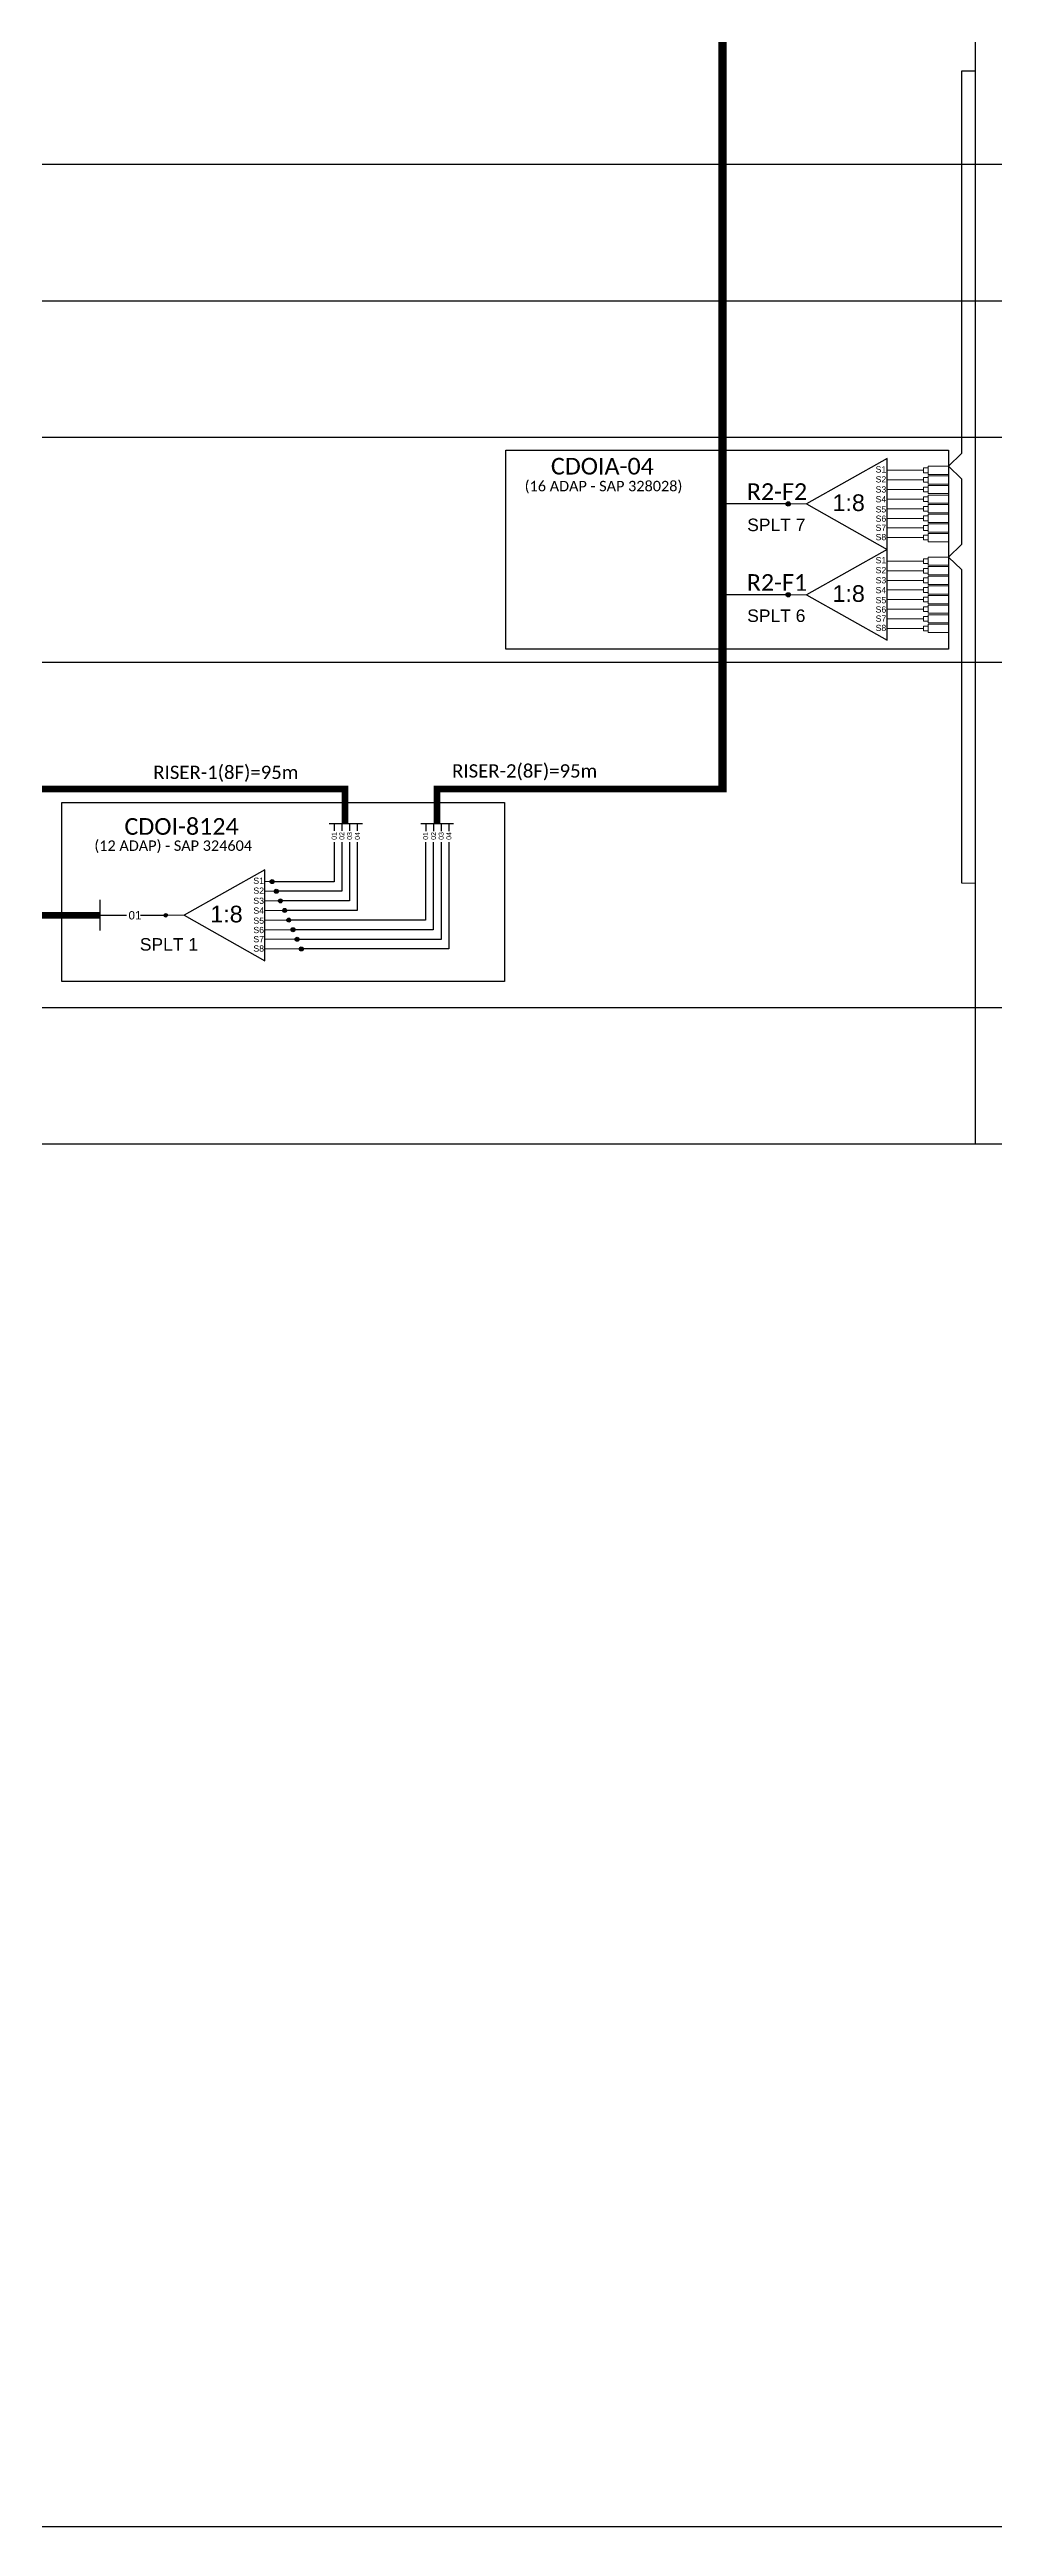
# Model space of a CAD drawing. Header units: metres. Extents: x -1286 to 461, y -500 to 94.
# Drawn here: x 190.9 to 304.3, y -499.8 to -202.6 of the extents above; entities that cross this region are included whole.
import ezdxf
from ezdxf.enums import TextEntityAlignment as Align

# ---------------------------------------------------------------- set-up
doc = ezdxf.new("R2010")
doc.units = ezdxf.units.M
doc.styles.add('ARIAL', font='arial.ttf')
doc.styles.add('WMF-Calibri0', font='calibri.ttf')

# ---------------------------------------------------------------- blocks, each defined once
blk = doc.blocks.new('SPLT_1-8_SC-APC')
at = {"color": 1}
blk.add_lwpolyline([(-7.37, -2.1), (-17.04, -7.55), (-7.37, -13), (-7.37, -2.1)], dxfattribs=at)
at = {"color": 3, "lineweight": 0}
for points in [[(-2.99, -3.51), (-7.37, -3.51)], [(-7.37, -4.66), (-2.99, -4.66)], [(-7.37, -5.82), (-2.99, -5.82)], [(-2.41, -3.02), (-2.41, -4)], [(-2.41, -3.02), (0, -3.02)], [(-2.41, -4), (0, -4)], [(-2.41, -4.17), (-2.41, -5.16)], [(-2.41, -4.17), (0, -4.17)], [(-2.41, -5.16), (0, -5.16)], [(-2.41, -5.32), (-2.41, -6.31)], [(-2.41, -5.32), (0, -5.32)], [(-7.37, -6.97), (-2.99, -6.97)], [(-7.37, -8.12), (-2.99, -8.12)], [(-2.41, -6.31), (0, -6.31)], [(-2.41, -6.48), (-2.41, -7.46)], [(-2.41, -6.48), (0, -6.48)], [(-2.41, -7.46), (0, -7.46)], [(-2.41, -7.63), (-2.41, -8.62)], [(-2.41, -7.63), (0, -7.63)], [(-2.41, -8.62), (0, -8.62)], [(-2.41, -8.78), (-2.41, -9.77)], [(-2.41, -8.78), (0, -8.78)], [(-7.37, -9.28), (-2.99, -9.28)], [(-7.37, -10.43), (-2.99, -10.43)], [(-7.37, -11.58), (-2.99, -11.58)], [(-2.41, -9.77), (0, -9.77)], [(-2.41, -9.94), (-2.41, -10.92)], [(-2.41, -9.94), (0, -9.94)], [(-2.41, -10.92), (0, -10.92)], [(-2.41, -11.09), (-2.41, -12.08)], [(-2.41, -11.09), (0, -11.09)], [(-2.41, -12.08), (0, -12.08)]]:
    blk.add_lwpolyline(points, dxfattribs=at)
for points in [[(-2.99, -3.22), (-2.41, -3.22), (-2.41, -3.8), (-2.99, -3.8)], [(-2.99, -4.38), (-2.41, -4.38), (-2.41, -4.95), (-2.99, -4.95)], [(-2.99, -5.53), (-2.41, -5.53), (-2.41, -6.1), (-2.99, -6.1)], [(-2.99, -6.68), (-2.41, -6.68), (-2.41, -7.26), (-2.99, -7.26)], [(-2.99, -7.84), (-2.41, -7.84), (-2.41, -8.41), (-2.99, -8.41)], [(-2.99, -8.99), (-2.41, -8.99), (-2.41, -9.56), (-2.99, -9.56)], [(-2.99, -10.14), (-2.41, -10.14), (-2.41, -10.72), (-2.99, -10.72)], [(-2.99, -11.3), (-2.41, -11.3), (-2.41, -11.87), (-2.99, -11.87)]]:
    blk.add_lwpolyline(points, close=True, dxfattribs=at)
at = {"color": 1, "lineweight": 0}
blk.add_lwpolyline([(-17.04, -7.55), (-19.26, -7.55)], dxfattribs=at)
at = {"color": 1, "style": 'ARIAL'}
for s, height, p in [('S1', 0.75, (-8.74, -3.78)), ('S2', 0.75, (-8.74, -4.97)), ('S3', 0.75, (-8.74, -6.18)), ('1:8', 2, (-13.91, -8.4)), ('S4', 0.75, (-8.74, -7.36)), ('S5', 0.75, (-8.74, -8.57)), ('S6', 0.75, (-8.74, -9.69)), ('S7', 0.75, (-8.74, -10.78)), ('S8', 0.75, (-8.74, -11.9))]:
    blk.add_text(s, height=height, dxfattribs=at).set_placement(p)
blk = doc.blocks.new('SPLT_1-8_DIV_DIR')
h = blk.add_hatch(color=3)
h.dxf.hatch_style = 1
edge = h.paths.add_edge_path()
edge.add_arc((12.77, 4.04), 0.242, 0, 360)
h = blk.add_hatch(color=3)
h.dxf.hatch_style = 1
edge = h.paths.add_edge_path()
edge.add_arc((13.27, 2.88), 0.242, 0, 360)
h = blk.add_hatch(color=3)
h.dxf.hatch_style = 1
edge = h.paths.add_edge_path()
edge.add_arc((13.77, 1.73), 0.242, 0, 360)
h = blk.add_hatch(color=3)
h.dxf.hatch_style = 1
edge = h.paths.add_edge_path()
edge.add_arc((14.27, 0.58), 0.242, 0, 360)
h = blk.add_hatch(color=3)
h.dxf.hatch_style = 1
edge = h.paths.add_edge_path()
edge.add_arc((14.77, -0.58), 0.242, 0, 360)
h = blk.add_hatch(color=3)
h.dxf.hatch_style = 1
edge = h.paths.add_edge_path()
edge.add_arc((15.27, -1.73), 0.242, 0, 360)
h = blk.add_hatch(color=3)
h.dxf.hatch_style = 1
edge = h.paths.add_edge_path()
edge.add_arc((15.77, -2.88), 0.242, 0, 360)
h = blk.add_hatch(color=3)
h.dxf.hatch_style = 1
edge = h.paths.add_edge_path()
edge.add_arc((16.27, -4.04), 0.242, 0, 360)
at = {"color": 1}
blk.add_lwpolyline([(11.89, 5.45), (2.22, 0), (11.89, -5.45), (11.89, 5.45)], dxfattribs=at)
at = {"color": 7, "lineweight": 0}
for points in [[(12.77, 4.04), (11.89, 4.04)], [(11.89, 2.88), (13.27, 2.88)], [(11.89, 1.73), (13.77, 1.73)], [(11.89, 0.58), (14.27, 0.58)], [(11.89, -0.58), (14.77, -0.58)], [(11.89, -1.73), (15.27, -1.73)], [(11.89, -2.88), (15.77, -2.88)], [(11.89, -4.04), (16.27, -4.04)]]:
    blk.add_lwpolyline(points, dxfattribs=at)
at = {"color": 1, "lineweight": 0}
blk.add_lwpolyline([(2.22, 0), (0, 0)], dxfattribs=at)
at = {"color": 3}
for centre in [(12.77, 4.04), (13.27, 2.88), (13.77, 1.73), (14.27, 0.58), (14.77, -0.58), (15.27, -1.73), (15.77, -2.88), (16.27, -4.04)]:
    blk.add_circle(centre, 0.242, dxfattribs=at)
at = {"color": 1, "style": 'ARIAL'}
for s, height, p in [('S1', 0.75, (10.52, 3.77)), ('S2', 0.75, (10.52, 2.58)), ('1:8', 2, (5.35, -0.85)), ('S3', 0.75, (10.52, 1.37)), ('S4', 0.75, (10.52, 0.19)), ('S5', 0.75, (10.52, -1.02)), ('S6', 0.75, (10.52, -2.14)), ('S7', 0.75, (10.52, -3.24)), ('S8', 0.75, (10.52, -4.36))]:
    blk.add_text(s, height=height, dxfattribs=at).set_placement(p)

msp = doc.modelspace()

# ---------------------------------------------------------------- hatches: boundary and pattern name
h = msp.add_hatch(color=3)
h.dxf.hatch_style = 1
edge = h.paths.add_edge_path()
edge.add_arc((279.54, -257.16), 0.256, 0, 360)
h = msp.add_hatch(color=3)
h.dxf.hatch_style = 1
edge = h.paths.add_edge_path()
edge.add_arc((279.54, -268.06), 0.256, 0, 360)
h = msp.add_hatch(color=3)
h.dxf.hatch_style = 1
edge = h.paths.add_edge_path()
edge.add_arc((204.84, -306.51), 0.205, 0, 360)

# ---------------------------------------------------------------- linework, layer by layer
msp.add_lwpolyline([(-380.32, -499.81), (460.68, -499.81), (460.68, 94.19), (-380.32, 94.19)], close=True)
for points in [[(302, -57.85), (302, -333.94)], [(66.26, -216.41), (343.59, -216.41)], [(66.26, -232.78), (343.59, -232.78)], [(66.26, -249.16), (343.59, -249.16)], [(66.26, -276.13), (343.59, -276.13)], [(66.26, -317.57), (343.59, -317.57)], [(66.26, -333.94), (343.59, -333.94)]]:
    msp.add_lwpolyline(points)
at = {"color": 5}
msp.add_lwpolyline([(226.37, -295.51, 0.8, 0.8, 0), (226.37, -291.35, 0.8, 0.8, 0), (161.57, -291.35, 1, 1, 0), (161.57, -117.14, 1, 1, 0)], format="xyseb", dxfattribs=at)
at = {"color": 6}
msp.add_lwpolyline([(237.41, -295.51, 0.8, 0.8, 0), (237.41, -291.34, 0.8, 0.8, 0), (271.67, -291.34, 1, 1, 0), (271.67, -117.13, 1, 1, 0)], format="xyseb", dxfattribs=at)
at = {"color": 3}
for points in [[(302, -205.25), (300.35, -205.25), (300.34, -251.12), (298.77, -252.63), (300.34, -254.14), (300.34, -262.02), (298.77, -263.53), (300.34, -265.04), (300.34, -302.63), (301.99, -302.64)], [(196.99, -306.51), (200.15, -306.51)], [(201.82, -306.51), (204.84, -306.51)]]:
    msp.add_lwpolyline(points, dxfattribs=at)
at = {"color": 1}
for points in [[(245.67, -250.7), (298.8, -250.7), (298.8, -274.6), (245.67, -274.6)], [(192.36, -292.97), (245.49, -292.97), (245.49, -314.44), (192.36, -314.44)]]:
    msp.add_lwpolyline(points, close=True, dxfattribs=at)
at = {"color": 6}
for points in [[(279.51, -257.16), (271.67, -257.16)], [(279.51, -268.06), (271.67, -268.06)], [(235.44, -295.51), (239.39, -295.51)], [(236.04, -295.51), (236.04, -296.41)], [(236.96, -295.51), (236.96, -296.41)], [(237.89, -295.51), (237.89, -296.41)], [(238.81, -295.51), (238.81, -296.41)], [(236.03, -297.74), (236.03, -307.09), (219.61, -307.09)], [(236.95, -297.74), (236.95, -308.25), (220.01, -308.25)], [(237.88, -297.74), (237.88, -309.4), (220.41, -309.4)], [(238.81, -297.74), (238.81, -310.55), (221.35, -310.55)]]:
    msp.add_lwpolyline(points, dxfattribs=at)
at = {"color": 5}
for points in [[(224.45, -295.51), (228.46, -295.51)], [(225.05, -295.51), (225.05, -296.39)], [(225.97, -295.51), (225.97, -296.39)], [(226.9, -295.51), (226.9, -296.39)], [(227.83, -295.51), (227.83, -296.39)], [(225.05, -297.72), (225.05, -302.48), (217.61, -302.48)], [(225.97, -297.72), (225.97, -303.63), (218.01, -303.63)], [(226.9, -297.72), (226.9, -304.78), (218.41, -304.78)], [(227.82, -297.72), (227.82, -305.93), (219.33, -305.93)]]:
    msp.add_lwpolyline(points, dxfattribs=at)
at = {"color": 1}
msp.add_lwpolyline([(196.99, -308.35), (196.99, -304.67)], dxfattribs=at)
at = {"color": 1, "const_width": 0.8}
msp.add_lwpolyline([(145.75, -306.51), (196.99, -306.51)], dxfattribs=at)
at = {"color": 3}
for centre, radius in [((279.54, -257.16), 0.256), ((279.54, -268.06), 0.256), ((204.84, -306.51), 0.205)]:
    msp.add_circle(centre, radius, dxfattribs=at)

# ---------------------------------------------------------------- block references
for p in [(298.77, -249.61), (298.77, -260.51)]:
    msp.add_blockref('SPLT_1-8_SC-APC', p, dxfattribs=at)
msp.add_blockref('SPLT_1-8_DIV_DIR', (204.84, -306.51))

# ---------------------------------------------------------------- texts
at = {"color": 1, "style": 'WMF-Calibri0'}
for s, p in [('CDOIA-04', (251.07, -253.63)), ('CDOI-8124', (199.89, -296.85))]:
    msp.add_text(s, height=2, dxfattribs=at).set_placement(p)
for s, p in [('(16 ADAP - SAP 328028)', (257.38, -255.64)), ('(12 ADAP) - SAP 324604', (205.74, -298.78))]:
    msp.add_text(s, height=1.25, dxfattribs=at).set_placement(p, align=Align.CENTER)
at = {"color": 6, "style": 'WMF-Calibri0'}
for s, height, p in [('R2-F2', 2, (274.58, -256.68)), ('R2-F1', 2, (274.58, -267.58)), ('RISER-2(8F)=95m', 1.6, (239.21, -289.99))]:
    msp.add_text(s, height=height, dxfattribs=at).set_placement(p)
at = {"color": 7, "style": 'ARIAL'}
for s, p in [('SPLT 7', (274.62, -260.42)), ('SPLT 6', (274.62, -271.32)), ('SPLT 1', (201.73, -310.75))]:
    msp.add_text(s, height=1.5, dxfattribs=at).set_placement(p)
at = {"color": 5, "style": 'WMF-Calibri0'}
msp.add_text('RISER-1(8F)=95m', height=1.6, dxfattribs=at).set_placement((203.35, -290.16))
at = {"style": 'ARIAL'}
for s, p in [('01', (225.05, -296.99)), ('02', (225.98, -296.99)), ('03', (226.91, -296.99)), ('04', (227.84, -296.99)), ('01', (236.03, -296.99)), ('02', (236.97, -296.99)), ('03', (237.9, -296.99)), ('04', (238.82, -296.99))]:
    msp.add_text(s, height=0.6, rotation=90, dxfattribs=at).set_placement(p, align=Align.MIDDLE_CENTER)
msp.add_text('01', height=1, dxfattribs=at).set_placement((201.15, -306.51), align=Align.MIDDLE_CENTER)

doc.saveas('drawing.dxf')
